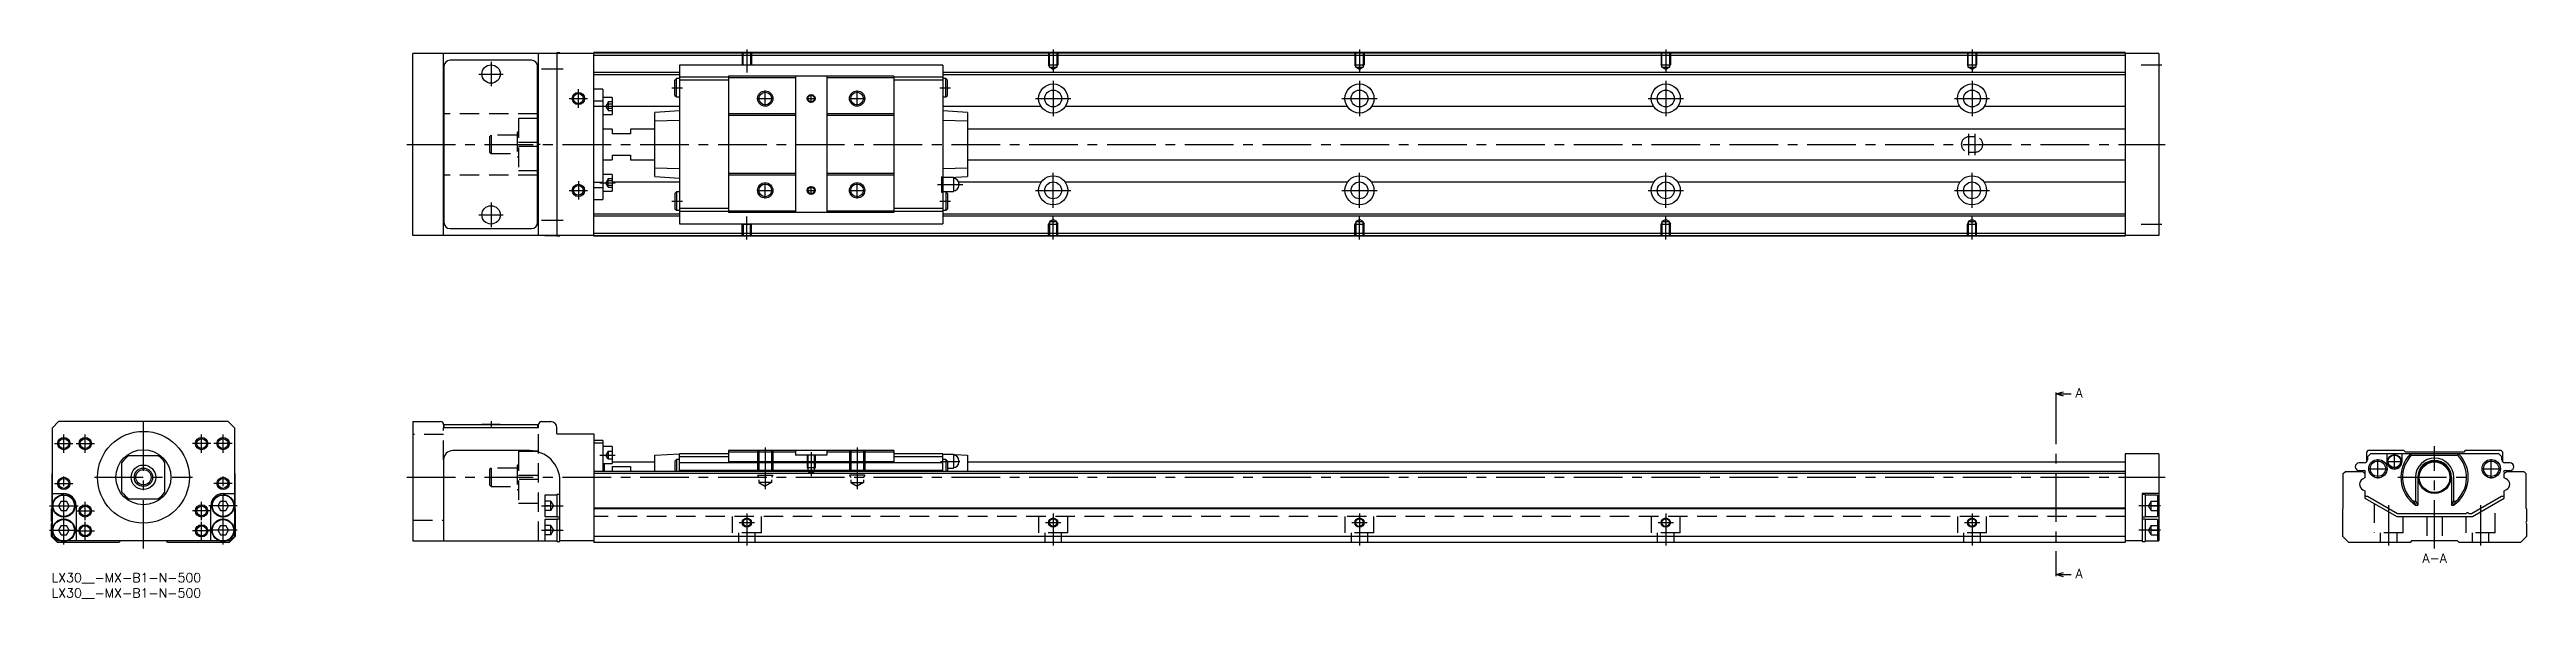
# Model space of a CAD drawing. Extents: x -1 to 808, y -8 to 171.
import ezdxf

# ---------------------------------------------------------------- set-up
doc = ezdxf.new("R2010")
doc.units = 0
doc.header["$LTSCALE"] = 0.5
doc.linetypes.add('CENTER', pattern=[50.8, 31.75, -6.35, 6.35, -6.35])
doc.linetypes.add('DASHED', pattern=[19.05, 12.7, -6.35])
for name, color, linetype in [('MSM_CENTER', 1, 'CENTER'), ('MSM_CONTINUOUS', 7, 'CONTINUOUS'), ('MSM_DASHED', 4, 'DASHED'), ('MSM_NARROW', 5, 'CONTINUOUS'), ('MSM_PART_NUMBER', 7, 'CONTINUOUS')]:
    doc.layers.add(name, color=color, linetype=linetype)
doc.styles.get("Standard").update_dxf_attribs({"font": 'txt.shx', "height": 3, "bigfont": 'bigfont.shx'})

# ---------------------------------------------------------------- blocks, each defined once
blk = doc.blocks.new('*U2')
at = {"layer": 'MSM_PART_NUMBER'}
blk.add_text('LX30__-MX-B1-N-500', height=3, dxfattribs=at).set_placement((0, -3))
blk = doc.blocks.new('*U3')
at = {"layer": 'MSM_PART_NUMBER'}
blk.add_text('LX30__-MX-B1-N-500', height=3, dxfattribs=at).set_placement((0, -8))

msp = doc.modelspace()

# ---------------------------------------------------------------- linework, layer by layer
at = {"layer": 'MSM_CENTER'}
for p, q in [((227, 171), (227, 163.49)), ((327, 171), (327, 163.49)), ((427, 171), (427, 163.49)), ((527, 171), (527, 163.49)), ((627, 171), (627, 163.49)), ((139.5, 163), (147.5, 163)), ((143.5, 167), (143.5, 159)), ((160, 164.7), (167, 164.7)), ((682.25, 166), (689, 166)), ((169, 155), (175, 155)), ((172, 152), (172, 158)), ((202.5, 158.5), (206, 158.5)), ((230.38, 155), (235.63, 155)), ((233, 152.37), (233, 157.62)), ((246.64, 155), (249.37, 155)), ((248, 153.63), (248, 156.36)), ((260.38, 155), (265.63, 155)), ((263, 152.37), (263, 157.62)), ((290, 158.5), (293.5, 158.5)), ((321.25, 155), (332.75, 155)), ((327, 160.75), (327, 149.25)), ((421.25, 155), (432.75, 155)), ((427, 160.75), (427, 149.25)), ((521.25, 155), (532.75, 155)), ((527, 160.75), (527, 149.25)), ((621.25, 155), (632.75, 155)), ((627, 160.75), (627, 149.25)), ((179, 152.55), (184, 152.55)), ((116, 140), (690, 140)), ((626, 136.5), (626, 143.5)), ((628, 136.5), (628, 143.5)), ((327, 119.25), (327, 130.75)), ((427, 119.25), (427, 130.75)), ((527, 119.25), (527, 130.75)), ((627, 119.25), (627, 130.75)), ((169, 125), (175, 125)), ((172, 128), (172, 122)), ((179, 127.44), (184, 127.44)), ((202.5, 121.5), (206, 121.5)), ((230.38, 125), (235.63, 125)), ((233, 122.37), (233, 127.62)), ((246.64, 125), (249.37, 125)), ((248, 123.63), (248, 126.36)), ((260.38, 125), (265.63, 125)), ((263, 122.37), (263, 127.62)), ((289.22, 126.9), (297.49, 126.9)), ((290, 121.5), (293.5, 121.5)), ((321.25, 125), (332.75, 125)), ((421.25, 125), (432.75, 125)), ((521.25, 125), (532.75, 125)), ((621.25, 125), (632.75, 125)), ((139.5, 117), (147.5, 117)), ((143.5, 121), (143.5, 113)), ((160, 115.3), (167, 115.3)), ((227, 109), (227, 116.51)), ((327, 109), (327, 116.51)), ((427, 109), (427, 116.51)), ((527, 109), (527, 116.51)), ((627, 109), (627, 116.51)), ((682.25, 114), (689, 114)), ((654.38, 58), (654.38, 0)), ((30, 8), (30, 51.5)), ((143.5, 49.61), (143.5, 47.49)), ((1, 42.3), (7, 42.3)), ((4, 39.3), (4, 45.3)), ((8, 42.3), (14, 42.3)), ((11, 39.3), (11, 45.3)), ((52, 42.3), (46, 42.3)), ((49, 39.3), (49, 45.3)), ((59, 42.3), (53, 42.3)), ((56, 39.3), (56, 45.3)), ((233, 41), (233, 27.41)), ((263, 41), (263, 27.41)), ((778, 8), (778, 41.5)), ((179, 38.55), (184, 38.55)), ((248, 39.5), (248, 31.69)), ((290.22, 36.5), (296.49, 36.5)), ((756.35, 34.1), (762.65, 34.1)), ((759.5, 30.95), (759.5, 37.25)), ((762.27, 36.5), (767.52, 36.5)), ((764.9, 33.87), (764.9, 39.12)), ((793.35, 34.1), (799.65, 34.1)), ((796.5, 30.95), (796.5, 37.25)), ((1, 29.3), (7, 29.3)), ((4, 9.35), (4, 32.3)), ((14, 31.3), (46, 31.3)), ((59, 29.3), (53, 29.3)), ((56, 9.35), (56, 32.3)), ((116, 31.3), (690, 31.3)), ((766, 31.3), (790, 31.3)), ((-0.65, 22), (8.65, 22)), ((8, 20.3), (14, 20.3)), ((11, 17.3), (11, 23.3)), ((11, 10.8), (11, 16.8)), ((52, 20.3), (46, 20.3)), ((49, 17.3), (49, 23.3)), ((49, 10.8), (49, 16.8)), ((60.65, 22), (51.35, 22)), ((160, 22), (167, 22)), ((224.5, 16.5), (229.5, 16.5)), ((227, 19.5), (227, 9)), ((324.5, 16.5), (329.5, 16.5)), ((327, 19.5), (327, 9)), ((424.5, 16.5), (429.5, 16.5)), ((427, 19.5), (427, 9)), ((524.5, 16.5), (529.5, 16.5)), ((527, 19.5), (527, 9)), ((624.5, 16.5), (629.5, 16.5)), ((627, 19.5), (627, 9)), ((688.5, 22), (681.5, 22)), ((763, 22.18), (763, 9)), ((793, 22.18), (793, 9)), ((-0.65, 14), (8.65, 14)), ((8, 13.8), (14, 13.8)), ((52, 13.8), (46, 13.8)), ((60.65, 14), (51.35, 14)), ((160, 14), (167, 14)), ((688.5, 14), (681.5, 14))]:
    msp.add_line(p, q, dxfattribs=at)
at = {"layer": 'MSM_CONTINUOUS'}
for p, q in [((166, 169.9), (165, 169.9)), ((165, 169.9), (165, 110.1)), ((166, 169.9), (166, 169.7)), ((677, 170), (177, 170)), ((177, 110), (177, 170)), ((677, 170), (677, 110)), ((118, 110.3), (118, 169.7)), ((177, 169.7), (118, 169.7)), ((128, 110.3), (128, 169.7)), ((128.1, 165.5), (128.1, 114.5)), ((156.7, 167.5), (130.1, 167.5)), ((158.7, 114.5), (158.7, 165.5)), ((159, 110.3), (159, 169.7)), ((161, 169.75), (161, 169.7)), ((165, 169.75), (161, 169.75)), ((677, 169.8), (177, 169.8)), ((677, 169.1), (177, 169.1)), ((205, 163.45), (177, 163.45)), ((205, 162.75), (177, 162.75)), ((291, 165.9), (205, 165.9)), ((205, 165.9), (205, 114.1)), ((221, 161.95), (205, 161.95)), ((275, 162.25), (221, 162.25)), ((221, 162.25), (221, 117.75)), ((242.9, 161.75), (221, 161.75)), ((242.9, 162.25), (242.9, 117.75)), ((253.1, 162.25), (253.1, 117.75)), ((275, 161.75), (253.1, 161.75)), ((275, 162.25), (275, 117.75)), ((291, 161.95), (275, 161.95)), ((291, 165.9), (291, 114.1)), ((677, 163.45), (291, 163.45)), ((677, 162.75), (291, 162.75)), ((688, 169.7), (677, 169.7)), ((688, 169.7), (688, 110.3)), ((128, 158.2), (128.1, 158.2)), ((158.7, 158.2), (159, 158.2)), ((180, 158), (177, 158)), ((180, 154.13), (177, 154.13)), ((180, 158), (180, 122)), ((183, 155.3), (180, 155.3)), ((183, 155.3), (183, 149.8)), ((204, 161.5), (203.5, 161)), ((203.5, 156), (203.5, 161)), ((203.5, 156), (204, 155.5)), ((205, 161.5), (204, 161.5)), ((204, 155.5), (204, 161.5)), ((204, 155.5), (205, 155.5)), ((221, 160.95), (205, 160.95)), ((291, 160.95), (275, 160.95)), ((292, 161.5), (291, 161.5)), ((291, 155.5), (292, 155.5)), ((292.5, 161), (292, 161.5)), ((292, 155.5), (292, 161.5)), ((292, 155.5), (292.5, 156)), ((292.5, 156), (292.5, 161)), ((128.1, 150), (128, 150)), ((159, 150), (158.7, 150)), ((159, 148.5), (158.7, 148.5)), ((159, 148.47), (158.7, 148.47)), ((180, 152.38), (177, 152.38)), ((180, 149.8), (183, 149.8)), ((205, 152.36), (183, 152.36)), ((205, 151), (197, 150.47)), ((197, 129.53), (197, 150.47)), ((205, 147.86), (197, 147.6)), ((242.9, 150), (221, 150)), ((242.9, 149.5), (221, 149.5)), ((275, 150), (253.1, 150)), ((275, 149.5), (253.1, 149.5)), ((323.05, 152.36), (291, 152.36)), ((299, 150.47), (291, 151)), ((299, 147.6), (291, 147.86)), ((299, 150.47), (299, 129.53)), ((423.05, 152.36), (330.95, 152.36)), ((523.05, 152.36), (430.95, 152.36)), ((623.05, 152.36), (530.95, 152.36)), ((677, 152.36), (630.95, 152.36)), ((158.7, 140.72), (159, 140.72)), ((159, 139.28), (158.7, 139.28)), ((183, 145), (180, 145)), ((183, 145), (183, 143.5)), ((189, 143.5), (183, 143.5)), ((189, 145), (189, 143.5)), ((197, 145), (189, 145)), ((677, 145), (299, 145)), ((128.1, 130), (128, 130)), ((159, 131.53), (158.7, 131.53)), ((159, 131.5), (158.7, 131.5)), ((159, 130), (158.7, 130)), ((180, 135), (183, 135)), ((183, 130.19), (180, 130.19)), ((183, 136.5), (189, 136.5)), ((183, 136.5), (183, 135)), ((183, 130.19), (183, 124.69)), ((189, 136.5), (189, 135)), ((189, 135), (197, 135)), ((197, 132.4), (205, 132.14)), ((197, 129.53), (205, 129)), ((242.9, 130.5), (221, 130.5)), ((242.9, 130), (221, 130)), ((275, 130.5), (253.1, 130.5)), ((275, 130), (253.1, 130)), ((290.5, 129.4), (290.5, 124.4)), ((290.5, 129.4), (291, 129.4)), ((291, 132.14), (299, 132.4)), ((293.26, 129.15), (299, 129.53)), ((299, 135), (677, 135)), ((128.1, 121.8), (128, 121.8)), ((159, 121.8), (158.7, 121.8)), ((180, 127.62), (177, 127.62)), ((180, 125.87), (177, 125.87)), ((177, 122), (180, 122)), ((180, 124.69), (183, 124.69)), ((205, 127.64), (183, 127.64)), ((204, 124.5), (203.5, 124)), ((203.5, 124), (203.5, 119)), ((204, 124.5), (204, 118.5)), ((205, 124.5), (204, 124.5)), ((291, 128.4), (290.5, 128.4)), ((290.5, 125.4), (291, 125.4)), ((290.5, 124.4), (291, 124.4)), ((294.45, 129.15), (291, 129.15)), ((291, 124.65), (294.45, 124.65)), ((292, 124.5), (291, 124.5)), ((292, 124.5), (292, 118.5)), ((292.5, 124), (292, 124.5)), ((292.5, 124), (292.5, 119)), ((294.45, 129.15), (294.45, 124.65)), ((323.05, 127.64), (296.14, 127.64)), ((296.2, 127.2), (296.2, 126.6)), ((423.05, 127.64), (330.95, 127.64)), ((523.05, 127.64), (430.95, 127.64)), ((623.05, 127.64), (530.95, 127.64)), ((677, 127.64), (630.95, 127.64)), ((205, 117.25), (177, 117.25)), ((205, 116.55), (177, 116.55)), ((203.5, 119), (204, 118.5)), ((204, 118.5), (205, 118.5)), ((221, 119.05), (205, 119.05)), ((221, 118.05), (205, 118.05)), ((205, 114.1), (291, 114.1)), ((242.9, 118.25), (221, 118.25)), ((275, 117.75), (221, 117.75)), ((275, 118.25), (253.1, 118.25)), ((291, 119.05), (275, 119.05)), ((291, 118.05), (275, 118.05)), ((291, 118.5), (292, 118.5)), ((677, 117.25), (291, 117.25)), ((677, 116.55), (291, 116.55)), ((292, 118.5), (292.5, 119)), ((177, 110.3), (118, 110.3)), ((130.1, 112.5), (156.7, 112.5)), ((161, 110.3), (161, 110.25)), ((161, 110.25), (165, 110.25)), ((165, 110.1), (166, 110.1)), ((166, 110.3), (166, 110.1)), ((677, 110.9), (177, 110.9)), ((677, 110.2), (177, 110.2)), ((677, 110), (177, 110)), ((688, 110.3), (677, 110.3)), ((654.38, 58.5), (656.88, 59.17)), ((654.38, 59), (654.38, 58)), ((656.88, 57.83), (654.38, 58.5)), ((654.38, 58.5), (659.38, 58.5)), ((2.3, 49.5), (0.3, 47.5)), ((57.7, 49.5), (2.3, 49.5)), ((59.7, 47.5), (57.7, 49.5)), ((118, 49.5), (118, 10.5)), ((118, 49.5), (127, 49.5)), ((140.5, 48.6), (146.5, 48.6)), ((140.5, 48.6), (140.5, 48.5)), ((146.5, 48.5), (146.5, 48.6)), ((160, 49.5), (163, 49.5)), ((0.3, 12), (0.3, 47.5)), ((59.7, 47.5), (59.7, 12)), ((128, 48.5), (128, 47.5)), ((159, 47.5), (128, 47.5)), ((128.1, 48.5), (128.1, 47.5)), ((128.1, 48.5), (158.7, 48.5)), ((158.7, 48.5), (158.7, 47.5)), ((159, 47.5), (159, 48.5)), ((165, 45.5), (165, 47.5)), ((165, 45.5), (177, 45.5)), ((177, 45.5), (177, 10)), ((180, 43.3), (177, 43.3)), ((180, 42.45), (177, 42.45)), ((180, 43.3), (180, 33.2)), ((183, 41.3), (180, 41.3)), ((183, 41.3), (183, 35.8)), ((0.2, 32.5), (0.3, 32.6)), ((0.2, 21.2), (0.2, 32.5)), ((23, 26.48), (23, 36.12)), ((34.82, 38.3), (25.18, 38.3)), ((37, 26.48), (37, 36.12)), ((59.7, 32.6), (59.8, 32.5)), ((59.8, 32.5), (59.8, 21.2)), ((128, 37), (128, 10.5)), ((156, 40), (131, 40)), ((677, 33.2), (177, 33.2)), ((677, 32.5), (177, 32.5)), ((180, 35.8), (183, 35.8)), ((180.5, 33.2), (180.5, 35.8)), ((183, 36.3), (197, 36.3)), ((183, 34.87), (189, 34.87)), ((183, 34.87), (183, 33.2)), ((189, 34.87), (189, 33.2)), ((197, 38.5), (205, 39)), ((197, 33.2), (197, 38.5)), ((204, 37.1), (203.5, 36.6)), ((203.5, 36.6), (203.5, 33.2)), ((205, 37.1), (204, 37.1)), ((204, 37.1), (204, 33.2)), ((221, 39), (205, 39)), ((205, 33.2), (205, 39)), ((221, 38), (205, 38)), ((291, 36), (205, 36)), ((291, 33.5), (205, 33.5)), ((221, 40), (221, 36.29)), ((275, 40), (221, 40)), ((242.9, 39.5), (221, 39.5)), ((275, 36.29), (221, 36.29)), ((242.9, 40), (242.9, 38.5)), ((253.1, 38.5), (242.9, 38.5)), ((253.1, 40), (253.1, 38.5)), ((275, 39.5), (253.1, 39.5)), ((275, 40), (275, 36.29)), ((291, 39), (275, 39)), ((291, 38), (275, 38)), ((291, 39), (299, 38.5)), ((291, 33.2), (291, 39)), ((294.45, 38.75), (291, 38.75)), ((292, 37.1), (291, 37.1)), ((292.5, 36.6), (292, 37.1)), ((292, 37.1), (292, 33.2)), ((292.5, 36.6), (292.5, 33.2)), ((292.5, 34.25), (294.45, 34.25)), ((294.45, 38.75), (294.45, 34.25)), ((296.2, 36.8), (296.2, 36.2)), ((299, 38.5), (299, 33.2)), ((299, 36.3), (677, 36.3)), ((677, 39), (677, 10)), ((688, 39), (677, 39)), ((688, 39), (688, 10.5)), ((748.2, 32.5), (748.9, 33.2)), ((748.2, 21.2), (748.2, 32.5)), ((748.9, 33.2), (754.55, 33.2)), ((755.05, 36), (753.35, 36)), ((753.35, 33.5), (754.75, 33.5)), ((754.55, 33.2), (755.25, 32.5)), ((755.2, 32.7), (755.2, 32.55)), ((755.25, 32.5), (755.25, 31.15)), ((756.25, 40), (755.75, 39.5)), ((755.75, 39.5), (755.75, 36.29)), ((757.05, 39), (756.05, 38)), ((756.05, 38), (756.05, 37)), ((768, 40), (756.25, 40)), ((798.95, 39), (757.05, 39)), ((762.4, 39), (762.4, 36.5)), ((767.4, 36.5), (767.4, 39)), ((768.5, 39.5), (768, 40)), ((787.5, 39.5), (768.5, 39.5)), ((770.14, 39), (770.4, 38.5)), ((770.4, 38.5), (785.6, 38.5)), ((785.6, 38.5), (785.86, 39)), ((788, 40), (787.5, 39.5)), ((799.75, 40), (788, 40)), ((799.95, 38), (798.95, 39)), ((800.25, 39.5), (799.75, 40)), ((799.95, 37), (799.95, 38)), ((800.25, 36.29), (800.25, 39.5)), ((800.75, 32.5), (801.45, 33.2)), ((800.75, 32.5), (801.45, 33.2)), ((800.75, 32.5), (800.8, 32.55)), ((800.75, 31.15), (800.75, 32.5)), ((800.75, 31.15), (800.75, 32.5)), ((800.8, 32.55), (800.8, 32.7)), ((802.65, 36), (800.95, 36)), ((801.25, 33.5), (802.65, 33.5)), ((801.45, 33.2), (807.1, 33.2)), ((807.1, 33.2), (807.8, 32.5)), ((807.8, 32.5), (807.8, 21.2)), ((0.3, 26), (4, 26)), ((25.18, 24.3), (34.82, 24.3)), ((56, 26), (59.7, 26)), ((165, 25.5), (161, 25.5)), ((161, 25.5), (161, 18.5)), ((166, 25.65), (165, 25.65)), ((165, 25.65), (165, 18.35)), ((166, 10.35), (166, 30)), ((688, 26), (682.5, 26)), ((682.5, 26), (682.5, 10.35)), ((683.5, 25.65), (682.5, 25.65)), ((683.5, 25.65), (683.5, 18.35)), ((687.5, 25.5), (683.5, 25.5)), ((687.5, 25.5), (687.5, 18.5)), ((755.25, 31.15), (754.5, 30.72)), ((754.6, 27.22), (755.25, 26.85)), ((755.25, 26.85), (755.25, 24.5)), ((755.25, 24.5), (765.64, 18.5)), ((755.7, 25.16), (756.1, 25.16)), ((756.1, 25.16), (765.91, 19.5)), ((771.74, 31.3), (771.74, 23.45)), ((772.5, 31.3), (772.5, 22.2)), ((783.5, 31.3), (783.5, 22.2)), ((784.26, 23.45), (784.26, 31.3)), ((790.09, 19.5), (799.9, 25.16)), ((790.36, 18.5), (800.75, 24.5)), ((799.9, 25.16), (800.3, 25.16)), ((801.4, 30.78), (800.75, 31.15)), ((801.4, 30.78), (800.75, 31.15)), ((800.75, 26.85), (801.5, 27.28)), ((800.75, 26.85), (801.5, 27.28)), ((800.75, 25.45), (800.75, 26.85)), ((800.75, 24.5), (800.75, 26.85)), ((0, 21), (0.2, 21.2)), ((0, 16.9), (0, 21)), ((3.13, 23.5), (2.27, 22)), ((2.27, 22), (3.13, 20.5)), ((3.13, 23.5), (4.87, 23.5)), ((3.13, 20.5), (4.87, 20.5)), ((5.73, 22), (4.87, 23.5)), ((4.87, 20.5), (5.73, 22)), ((8, 22), (8, 10.5)), ((52, 10.5), (52, 22)), ((55.13, 23.5), (54.27, 22)), ((54.27, 22), (55.13, 20.5)), ((55.13, 23.5), (56.87, 23.5)), ((55.13, 20.5), (56.87, 20.5)), ((57.73, 22), (56.87, 23.5)), ((56.87, 20.5), (57.73, 22)), ((59.8, 21.2), (60, 21)), ((60, 21), (60, 12)), ((161, 18.5), (165, 18.5)), ((165, 17.5), (161, 17.5)), ((161, 17.5), (161, 10.5)), ((165, 18.35), (166, 18.35)), ((166, 17.65), (165, 17.65)), ((165, 17.65), (165, 10.35)), ((677, 21.2), (177, 21.2)), ((677, 21), (177, 21)), ((682.5, 18.35), (683.5, 18.35)), ((683.5, 17.65), (682.5, 17.65)), ((683.5, 18.5), (687.5, 18.5)), ((683.5, 17.65), (683.5, 10.35)), ((687.5, 17.5), (683.5, 17.5)), ((687.5, 17.5), (687.5, 10.5)), ((748, 21), (748.2, 21.2)), ((748, 12), (748, 21)), ((765.64, 18.5), (790.36, 18.5)), ((765.91, 19.5), (788.35, 19.5)), ((771.07, 23.45), (771.74, 23.45)), ((771.74, 23.45), (772.5, 22.2)), ((771.82, 22.2), (772.5, 22.2)), ((783.5, 22.2), (784.26, 23.45)), ((783.5, 22.2), (784.18, 22.2)), ((784.26, 23.45), (784.93, 23.45)), ((789.15, 19.5), (790.09, 19.5)), ((807.8, 21.2), (808, 21)), ((808, 21), (808, 16.9)), ((0, 12), (0, 16.1)), ((2, 10), (0, 12)), ((1.8, 10.5), (0.3, 12)), ((2.96, 10.5), (1.8, 10.5)), ((22, 10), (2, 10)), ((3.13, 15.5), (2.27, 14)), ((2.27, 14), (3.13, 12.5)), ((3.13, 15.5), (4.87, 15.5)), ((3.13, 12.5), (4.87, 12.5)), ((5.73, 14), (4.87, 15.5)), ((4.87, 12.5), (5.73, 14)), ((54.96, 10.5), (5.04, 10.5)), ((22.5, 10.5), (22, 10)), ((38, 10), (37.5, 10.5)), ((58, 10), (38, 10)), ((55.13, 15.5), (54.27, 14)), ((54.27, 14), (55.13, 12.5)), ((55.13, 15.5), (56.87, 15.5)), ((55.13, 12.5), (56.87, 12.5)), ((57.73, 14), (56.87, 15.5)), ((56.87, 12.5), (57.73, 14)), ((58.2, 10.5), (57.04, 10.5)), ((60, 12), (58, 10)), ((59.7, 12), (58.2, 10.5)), ((118, 10.5), (165, 10.5)), ((165, 10.35), (166, 10.35)), ((177, 10.5), (166, 10.5)), ((677, 12), (177, 12)), ((677, 10), (177, 10)), ((682.5, 10.5), (677, 10.5)), ((682.5, 10.35), (683.5, 10.35)), ((683.5, 10.5), (688, 10.5)), ((750, 10), (748, 12)), ((770, 10), (750, 10)), ((770.5, 10.5), (770, 10)), ((785.5, 10.5), (770.5, 10.5)), ((786, 10), (785.5, 10.5)), ((806, 10), (786, 10)), ((808, 12), (806, 10)), ((808, 16.1), (808, 12)), ((654.38, -0.5), (656.88, 0.17)), ((654.38, 0), (654.38, -1)), ((656.88, -1.17), (654.38, -0.5)), ((654.38, -0.5), (659.38, -0.5))]:
    msp.add_line(p, q, dxfattribs=at)
for centre, radius in [((143.5, 163), 3), ((172, 155), 1.62), ((233, 155), 2.07), ((248, 155), 1.06), ((263, 155), 2.07), ((327, 155), 4.75), ((327, 155), 2.75), ((427, 155), 4.75), ((427, 155), 2.75), ((527, 155), 4.75), ((527, 155), 2.75), ((627, 155), 4.75), ((627, 155), 2.75), ((327, 125), 4.75), ((427, 125), 4.75), ((527, 125), 4.75), ((627, 125), 4.75), ((172, 125), 1.62), ((233, 125), 2.07), ((248, 125), 1.06), ((263, 125), 2.07), ((327, 125), 2.75), ((427, 125), 2.75), ((527, 125), 2.75), ((627, 125), 2.75), ((143.5, 117), 3), ((4, 42.3), 1.62), ((11, 42.3), 1.62), ((30, 31.3), 15), ((49, 42.3), 1.62), ((56, 42.3), 1.62), ((30, 31.3), 9), ((30, 31.3), 4), ((30, 31.3), 3), ((30, 31.3), 2.5), ((759.5, 34.1), 3), ((759.5, 34.1), 2.5), ((764.9, 36.5), 2.25), ((764.9, 36.5), 2.05), ((778, 31.3), 5.3), ((778, 31.3), 5), ((796.5, 34.1), 3), ((796.5, 34.1), 2.5), ((4, 22), 3.65), ((4, 22), 3.5), ((4, 29.3), 1.62), ((56, 22), 3.65), ((56, 22), 3.5), ((56, 29.3), 1.62), ((4, 14), 3.65), ((4, 14), 3.5), ((11, 20.3), 1.62), ((49, 20.3), 1.62), ((56, 14), 3.65), ((56, 14), 3.5), ((227, 16.5), 1.23), ((327, 16.5), 1.23), ((427, 16.5), 1.23), ((527, 16.5), 1.23), ((627, 16.5), 1.23), ((11, 13.8), 1.62), ((49, 13.8), 1.62)]:
    msp.add_circle(centre, radius, dxfattribs=at)
for centre, radius, start, end in [((130.1, 165.5), 2, 90, 180), ((156.7, 165.5), 2, 0, 90), ((294.45, 127.2), 1.75, 0, 90), ((294.45, 126.6), 1.75, 270, 0), ((130.1, 114.5), 2, 180, 270), ((156.7, 114.5), 2, 270, 0), ((127, 48.5), 1, 0, 90), ((160, 48.5), 1, 90, 180), ((163, 47.5), 2, 0, 90), ((30, 31.3), 8.5, 124.56032, 145.43968), ((30, 31.3), 8.5, 34.56032, 55.43968), ((131, 37), 3, 90, 180), ((156, 30), 10, 0, 90), ((294.45, 36.8), 1.75, 0, 90), ((294.45, 36.2), 1.75, 270, 0), ((753.35, 34.75), 1.25, 90, 270), ((754.75, 32.5), 1, 41.23398, 90), ((755.05, 37), 1, 270, 0), ((755.7, 32.7), 0.5, 113.32535, 180), ((764.9, 36.5), 2.5, 180, 0), ((778, 31.3), 11, 135.573, 235.81959), ((778, 31.3), 10.47, 136.57129, 228.55525), ((778, 31.3), 6.26, 0, 180), ((778, 31.3), 5.5, 0, 180), ((778, 31.3), 11, 304.18041, 44.427), ((778, 31.3), 10.47, 311.44475, 43.42871), ((800.95, 37), 1, 180, 270), ((801.25, 32.5), 1, 90, 138.76602), ((800.3, 32.7), 0.5, 0, 66.67465), ((802.65, 34.75), 1.25, 270, 90), ((4, 22), 4, 0, 90), ((30, 31.3), 8.5, 214.56032, 235.43968), ((30, 31.3), 8.5, 304.56032, 325.43968), ((56, 22), 4, 90, 180), ((755.65, 28.85), 2.2, 121.45533, 176.01903), ((755.65, 29.15), 2.2, 183.98097, 241.45517), ((755.7, 25.66), 0.5, 205.84193, 270), ((800.3, 25.66), 0.5, 270, 334.15807), ((800.35, 28.85), 2.2, 3.98097, 61.45517), ((800.35, 29.15), 2.2, 301.45533, 356.01903), ((-0.3, 16.5), 0.5, 306.8699, 53.1301), ((779, 27.35), 8.83, 206.14749, 215.62533), ((777, 27.35), 8.84, 324.37545, 333.85173), ((788.75, 19.2), 0.5, 36.8699, 143.1301), ((808.3, 16.5), 0.5, 126.8699, 233.1301), ((2.3, 12.5), 2, 216.8699, 233.1301), ((57.7, 12.5), 2, 306.8699, 323.1301)]:
    msp.add_arc(centre, radius, start, end, dxfattribs=at)
at = {"layer": 'MSM_DASHED'}
for p, q in [((225.5, 170), (225.5, 166)), ((225.77, 165.9), (225.77, 170)), ((228.23, 170), (228.23, 165.9)), ((228.5, 170), (228.5, 166)), ((325.5, 170), (325.5, 166)), ((325.77, 165.2), (325.77, 170)), ((328.23, 170), (328.23, 165.2)), ((328.5, 170), (328.5, 166)), ((425.5, 170), (425.5, 166)), ((425.77, 165.2), (425.77, 170)), ((428.23, 170), (428.23, 165.2)), ((428.5, 170), (428.5, 166)), ((525.5, 170), (525.5, 166)), ((525.77, 165.2), (525.77, 170)), ((528.23, 170), (528.23, 165.2)), ((528.5, 170), (528.5, 166)), ((625.5, 170), (625.5, 166)), ((625.77, 165.2), (625.77, 170)), ((628.23, 170), (628.23, 165.2)), ((628.5, 170), (628.5, 166)), ((225.56, 165.9), (225.5, 166)), ((225.5, 166), (228.5, 166)), ((228.44, 165.9), (228.5, 166)), ((325.77, 165.53), (325.5, 166)), ((325.5, 166), (328.5, 166)), ((325.77, 165.2), (328.23, 165.2)), ((327, 164.49), (325.77, 165.2)), ((328.23, 165.2), (327, 164.49)), ((328.23, 165.53), (328.5, 166)), ((425.77, 165.53), (425.5, 166)), ((425.5, 166), (428.5, 166)), ((425.77, 165.2), (428.23, 165.2)), ((427, 164.49), (425.77, 165.2)), ((428.23, 165.2), (427, 164.49)), ((428.23, 165.53), (428.5, 166)), ((525.77, 165.53), (525.5, 166)), ((525.5, 166), (528.5, 166)), ((525.77, 165.2), (528.23, 165.2)), ((527, 164.49), (525.77, 165.2)), ((528.23, 165.2), (527, 164.49)), ((528.23, 165.53), (528.5, 166)), ((625.77, 165.53), (625.5, 166)), ((625.5, 166), (628.5, 166)), ((625.77, 165.2), (628.23, 165.2)), ((627, 164.49), (625.77, 165.2)), ((628.23, 165.2), (627, 164.49)), ((628.23, 165.53), (628.5, 166)), ((181.7, 153.8), (180.98, 152.55)), ((181.7, 154), (183, 154)), ((181.7, 154), (181.7, 151.11)), ((158.7, 150), (128.1, 150)), ((152.5, 148.5), (152.5, 131.5)), ((158.7, 148.5), (152.5, 148.5)), ((158.7, 148.47), (152.5, 148.47)), ((181.7, 151.3), (180.98, 152.55)), ((181.7, 153.28), (183, 153.28)), ((181.7, 151.83), (183, 151.83)), ((181.7, 151.11), (183, 151.11)), ((143.5, 143), (143, 142.5)), ((143, 142.5), (143, 137.5)), ((143, 137.5), (143.5, 137)), ((143.5, 143), (143.5, 137)), ((152, 143), (143.5, 143)), ((152, 144), (152, 136)), ((152.5, 144), (152, 144)), ((152.5, 140.72), (158.7, 140.72)), ((158.7, 139.28), (152.5, 139.28)), ((159.5, 140), (159, 140)), ((628, 142.5), (626, 142.5)), ((626, 137.5), (628, 137.5)), ((158.7, 130), (128.1, 130)), ((143.5, 137), (152, 137)), ((152, 136), (152.5, 136)), ((152.5, 131.53), (158.7, 131.53)), ((152.5, 131.5), (158.7, 131.5)), ((181.7, 128.69), (180.98, 127.44)), ((181.7, 126.19), (180.98, 127.44)), ((181.7, 128.89), (183, 128.89)), ((181.7, 126), (181.7, 128.89)), ((181.7, 128.17), (183, 128.17)), ((181.7, 126.72), (183, 126.72)), ((181.7, 126), (183, 126)), ((225.56, 114.1), (225.5, 114)), ((225.5, 110), (225.5, 114)), ((225.5, 114), (228.5, 114)), ((225.77, 114.1), (225.77, 110)), ((228.23, 110), (228.23, 114.1)), ((228.44, 114.1), (228.5, 114)), ((228.5, 110), (228.5, 114)), ((325.77, 114.47), (325.5, 114)), ((325.5, 110), (325.5, 114)), ((325.5, 114), (328.5, 114)), ((327, 115.51), (325.77, 114.8)), ((325.77, 114.8), (325.77, 110)), ((325.77, 114.8), (328.23, 114.8)), ((328.23, 114.8), (327, 115.51)), ((328.23, 110), (328.23, 114.8)), ((328.23, 114.47), (328.5, 114)), ((328.5, 110), (328.5, 114)), ((425.77, 114.47), (425.5, 114)), ((425.5, 110), (425.5, 114)), ((425.5, 114), (428.5, 114)), ((427, 115.51), (425.77, 114.8)), ((425.77, 114.8), (425.77, 110)), ((425.77, 114.8), (428.23, 114.8)), ((428.23, 114.8), (427, 115.51)), ((428.23, 110), (428.23, 114.8)), ((428.23, 114.47), (428.5, 114)), ((428.5, 110), (428.5, 114)), ((525.77, 114.47), (525.5, 114)), ((525.5, 110), (525.5, 114)), ((525.5, 114), (528.5, 114)), ((527, 115.51), (525.77, 114.8)), ((525.77, 114.8), (525.77, 110)), ((525.77, 114.8), (528.23, 114.8)), ((528.23, 114.8), (527, 115.51)), ((528.23, 110), (528.23, 114.8)), ((528.23, 114.47), (528.5, 114)), ((528.5, 110), (528.5, 114)), ((625.77, 114.47), (625.5, 114)), ((625.5, 110), (625.5, 114)), ((625.5, 114), (628.5, 114)), ((627, 115.51), (625.77, 114.8)), ((625.77, 114.8), (625.77, 110)), ((625.77, 114.8), (628.23, 114.8)), ((628.23, 114.8), (627, 115.51)), ((628.23, 110), (628.23, 114.8)), ((628.23, 114.47), (628.5, 114)), ((628.5, 110), (628.5, 114)), ((128, 45.3), (118, 45.3)), ((128, 37), (128, 47.5)), ((159, 10.5), (159, 47.5)), ((143.5, 34.3), (143, 33.8)), ((143, 33.8), (143, 28.8)), ((143.5, 34.3), (143.5, 28.3)), ((152, 34.3), (143.5, 34.3)), ((152, 35.3), (152, 27.3)), ((152.5, 35.3), (152, 35.3)), ((152.5, 39.8), (152.5, 22.8)), ((159, 39.8), (152.5, 39.8)), ((159, 39.77), (152.5, 39.77)), ((181.7, 39.8), (180.98, 38.55)), ((181.7, 37.3), (180.98, 38.55)), ((181.7, 39.8), (183, 39.8)), ((181.7, 39.8), (181.7, 37.3)), ((181.7, 38.55), (183, 38.55)), ((181.7, 37.3), (183, 37.3)), ((230.5, 40), (230.5, 32)), ((230.93, 40), (230.93, 29.6)), ((235.07, 40), (235.07, 29.6)), ((235.5, 40), (235.5, 32)), ((246.7, 38.5), (246.7, 34.5)), ((246.7, 34.5), (246.94, 34.08)), ((246.7, 34.5), (249.3, 34.5)), ((246.94, 38.5), (246.94, 33.3)), ((246.94, 33.3), (248, 32.69)), ((249.06, 33.3), (246.94, 33.3)), ((248, 32.69), (249.06, 33.3)), ((249.06, 33.3), (249.06, 38.5)), ((249.3, 34.5), (249.06, 34.08)), ((249.3, 38.5), (249.3, 34.5)), ((260.5, 40), (260.5, 32)), ((260.93, 40), (260.93, 29.6)), ((265.07, 40), (265.07, 29.6)), ((265.5, 40), (265.5, 32)), ((143, 28.8), (143.5, 28.3)), ((143.5, 28.3), (152, 28.3)), ((152, 27.3), (152.5, 27.3)), ((152.5, 32.02), (159, 32.02)), ((159, 30.58), (152.5, 30.58)), ((230.5, 32), (230.93, 31.25)), ((230.5, 32), (235.5, 32)), ((235.07, 29.6), (230.93, 29.6)), ((230.93, 29.6), (233, 28.41)), ((235.07, 29.6), (233, 28.41)), ((235.5, 32), (235.07, 31.25)), ((265.5, 32), (260.5, 32)), ((260.5, 32), (260.93, 31.25)), ((260.93, 29.6), (265.07, 29.6)), ((260.93, 29.6), (263, 28.41)), ((265.07, 29.6), (263, 28.41)), ((265.5, 32), (265.07, 31.25)), ((118, 17.3), (128, 17.3)), ((152.5, 22.83), (159, 22.83)), ((152.5, 22.8), (159, 22.8)), ((163, 23.5), (161, 23.5)), ((163, 22), (161, 22)), ((163, 20.5), (161, 20.5)), ((163, 20.5), (163, 23.5)), ((163, 23.5), (163.87, 22)), ((163, 20.5), (163.87, 22)), ((677, 18.5), (177, 18.5)), ((222.25, 18.5), (222.25, 13.2)), ((231.75, 13.2), (231.75, 18.5)), ((322.25, 18.5), (322.25, 13.2)), ((331.75, 13.2), (331.75, 18.5)), ((422.25, 18.5), (422.25, 13.2)), ((431.75, 13.2), (431.75, 18.5)), ((522.25, 18.5), (522.25, 13.2)), ((531.75, 13.2), (531.75, 18.5)), ((622.25, 18.5), (622.25, 13.2)), ((631.75, 13.2), (631.75, 18.5)), ((685.5, 23.5), (684.63, 22)), ((685.5, 20.5), (684.63, 22)), ((685.5, 20.5), (685.5, 23.5)), ((685.5, 23.5), (687.5, 23.5)), ((685.5, 22), (687.5, 22)), ((685.5, 20.5), (687.5, 20.5)), ((758.25, 22.77), (758.25, 13.2)), ((767.75, 13.2), (767.75, 18.5)), ((775.5, 18.5), (775.5, 10.5)), ((780.5, 18.5), (780.5, 10.5)), ((788.25, 18.5), (788.25, 13.2)), ((797.75, 13.2), (797.75, 22.77)), ((163, 15.5), (161, 15.5)), ((163, 14), (161, 14)), ((163, 12.5), (161, 12.5)), ((163, 12.5), (163, 15.5)), ((163, 15.5), (163.87, 14)), ((163, 12.5), (163.87, 14)), ((231.75, 13.2), (222.25, 13.2)), ((224.25, 13.2), (224.25, 10)), ((229.75, 10), (229.75, 13.2)), ((331.75, 13.2), (322.25, 13.2)), ((324.25, 13.2), (324.25, 10)), ((329.75, 10), (329.75, 13.2)), ((431.75, 13.2), (422.25, 13.2)), ((424.25, 13.2), (424.25, 10)), ((429.75, 10), (429.75, 13.2)), ((531.75, 13.2), (522.25, 13.2)), ((524.25, 13.2), (524.25, 10)), ((529.75, 10), (529.75, 13.2)), ((631.75, 13.2), (622.25, 13.2)), ((624.25, 13.2), (624.25, 10)), ((629.75, 10), (629.75, 13.2)), ((685.5, 15.5), (684.63, 14)), ((685.5, 12.5), (684.63, 14)), ((685.5, 12.5), (685.5, 15.5)), ((685.5, 15.5), (687.5, 15.5)), ((685.5, 14), (687.5, 14)), ((685.5, 12.5), (687.5, 12.5)), ((767.75, 13.2), (758.25, 13.2)), ((760.25, 13.2), (760.25, 10)), ((765.75, 10), (765.75, 13.2)), ((797.75, 13.2), (788.25, 13.2)), ((790.25, 13.2), (790.25, 10)), ((795.75, 10), (795.75, 13.2))]:
    msp.add_line(p, q, dxfattribs=at)
for centre, start, end in [((626, 140), 90, 270), ((628, 140), 270, 90)]:
    msp.add_arc(centre, 2.5, start, end, dxfattribs=at)
at = {"layer": 'MSM_NARROW'}
for centre, radius in [((172, 155), 2), ((233, 155), 2.5), ((248, 155), 1.3), ((263, 155), 2.5), ((172, 125), 2), ((233, 125), 2.5), ((248, 125), 1.3), ((263, 125), 2.5), ((4, 42.3), 2), ((11, 42.3), 2), ((49, 42.3), 2), ((56, 42.3), 2), ((4, 29.3), 2), ((56, 29.3), 2), ((11, 20.3), 2), ((49, 20.3), 2), ((227, 16.5), 1.5), ((327, 16.5), 1.5), ((427, 16.5), 1.5), ((527, 16.5), 1.5), ((627, 16.5), 1.5), ((11, 13.8), 2), ((49, 13.8), 2)]:
    msp.add_circle(centre, radius, dxfattribs=at)

# ---------------------------------------------------------------- block references
at = {"layer": 'MSM_CONTINUOUS'}
for name in ['*U2', '*U3']:
    msp.add_blockref(name, (0, 0), dxfattribs=at)

# ---------------------------------------------------------------- texts
at = {"layer": 'MSM_PART_NUMBER'}
for s, p in [('A', (660.79, 57.37)), ('A', (660.79, -1.63)), ('A-A', (774.01, 3.36))]:
    msp.add_text(s, height=3, dxfattribs=at).set_placement(p)

doc.saveas('drawing.dxf')
